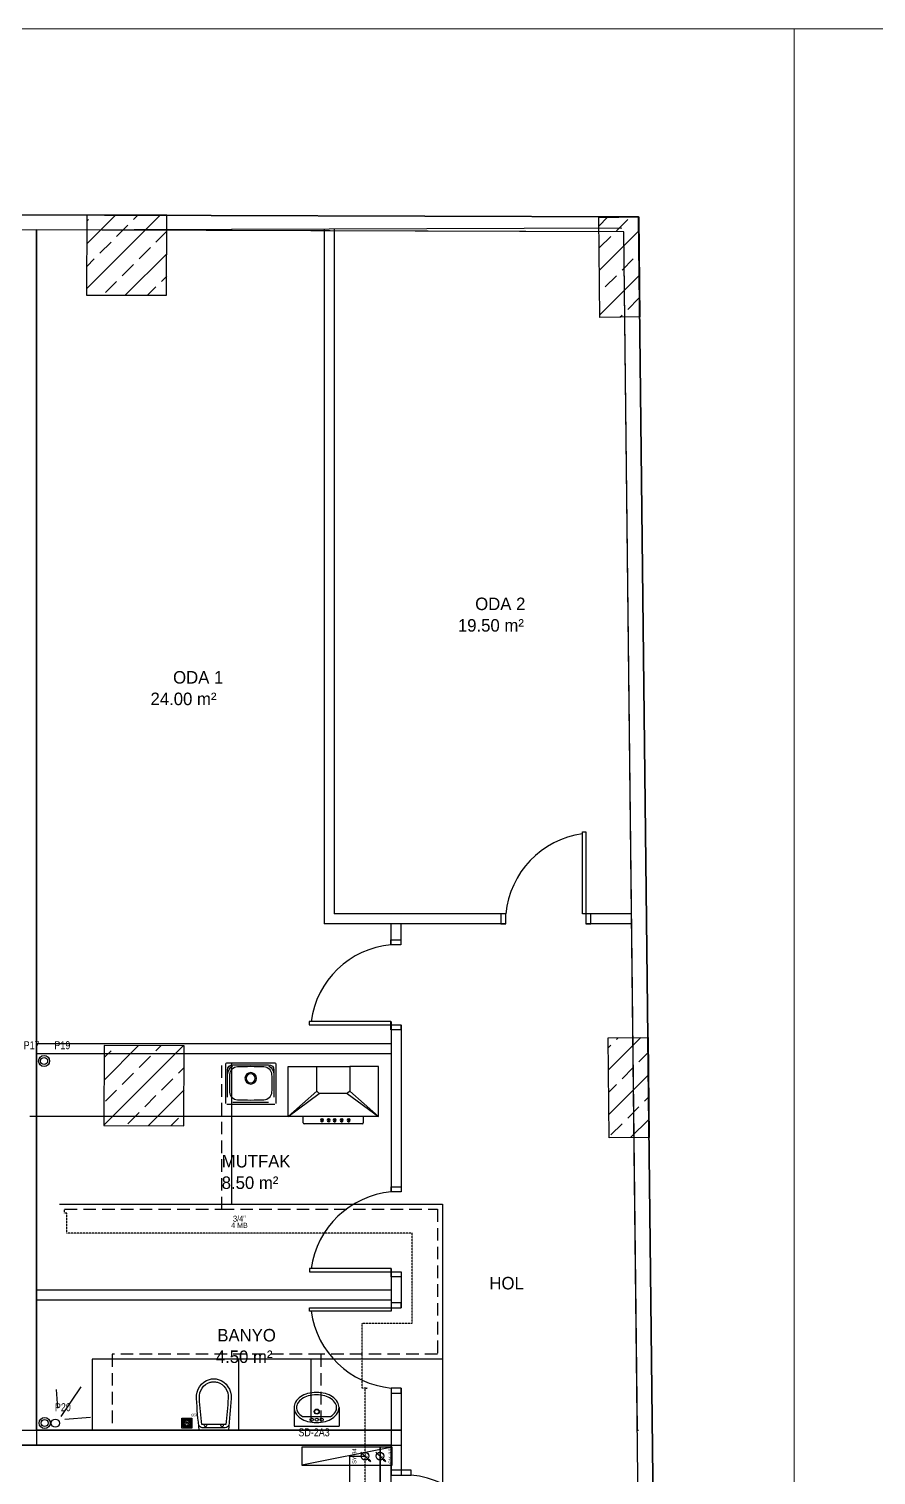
# Model space of a CAD drawing. Header units: centimetres. Extents: x 247996 to 315152, y -468471 to -440326.
# Drawn here: x 257936 to 258783, y -441772 to -440327 of the extents above; entities that cross this region are included whole.
import ezdxf
from ezdxf.enums import TextEntityAlignment as Align

# ---------------------------------------------------------------- set-up
doc = ezdxf.new("R2010")
doc.units = ezdxf.units.CM
doc.linetypes.add('0', pattern=[500, 500])
doc.linetypes.add('BASMA HATTI', pattern=[0.375, 0.25, -0.125])
for name, color, linetype, lineweight in [('SCOTT-ANTED', 144, 'Continuous', 0), ('SCOTT-MTY-SICAKSU-BORU', 1, 'BASMA HATTI', 30), ('SCOTT-MTY-SOGUKSU-BORU', 5, '0', 30), ('SCOTT-MTY-TEMIZSU-CAP', 101, 'Continuous', 30)]:
    doc.layers.add(name, color=color, linetype=linetype, lineweight=lineweight)
for name, color, linetype in [('SCOTT-MD-YUK-BIRIMI', 7, 'Continuous'), ('SCOTT-MKDU0', 50, 'Continuous'), ('SCOTT-MTY-PISSU-KOLON', 211, 'Continuous'), ('SCOTT-MTY-PISSU-KOLONNO', 211, 'Continuous'), ('SCOTT-MTY-SAYAC', 3, 'Continuous'), ('SCOTT-MTY-SIRKULASYON-BORU', 31, 'Continuous'), ('SCOTT-MTY-TEFRIS', 15, 'Continuous'), ('SCOTT-MTY-VANA', 1, 'Continuous')]:
    doc.layers.add(name, color=color, linetype=linetype)
doc.styles.add('CAP', font='wturkce.SHX', dxfattribs={"width": 0.65})
doc.styles.add('MtXpl_Comic_Sans_MS', font='comic.ttf')
doc.styles.add('ROTAS', font='arial.ttf')

# ---------------------------------------------------------------- blocks, each defined once
blk = doc.blocks.new('T-DOLAP')
blk.add_line((-45, -9), (45, 9))
blk.add_lwpolyline([(-45, -9), (45, -9), (45, 9), (-45, 9)], close=True)
blk = doc.blocks.new('MTY-SU SAYACI')
at = {"layer": 'SCOTT-MTY-VANA'}
blk.add_hatch(color=256, dxfattribs=at).paths.add_polyline_path([(9.800499987252621, 9.80049998725297), (5.637305480596993, 7.034048038274517), (7.034048038274705, 5.637305480596929)])
for p, q in [((-7.325626253097823, -7.325626253097951), (6.335676759435657, 6.335676759435851)), ((5.637305480596993, 7.034048038274517), (9.800499987252167, 9.800499987252673)), ((7.034048038274705, 5.637305480596929), (5.637305480596993, 7.034048038274517)), ((7.034048038274705, 5.637305480596929), (9.800499987252294, 9.800499987252485))]:
    blk.add_line(p, q, dxfattribs=at)
blk.add_circle((0, 0), 7.000000000005, dxfattribs=at)
blk.add_attdef('CAP', (-2.285634328742455, -1.152700095365943), '', height=2.5, rotation=45.0000000000007, dxfattribs=at)
blk = doc.blocks.new('T-KOLON-P')
for radius in [5.5, 3.5]:
    blk.add_circle((0, 0), radius)
blk = doc.blocks.new('SUZGEC1')
at = {"layer": 'SCOTT-MTY-TEFRIS'}
blk.add_lwpolyline([(-5.000002744604487, -5.000038456791707), (-5.000002744604487, 4.999961543208293), (4.999997255395513, 4.999961543208293), (4.999997255395513, -5.000038456791707)], close=True, dxfattribs=at)
for points in [[(-4.333342744604622, 3.861891543208323), (-1.987692744604416, 1.516241543208345, 0.0294838), (-2.152242744604379, 1.271911543208354), (-4.333342744604622, 2.478531543208284)], [(-2.477682744604451, 0.3332955432082159), (-4.333342744604622, 0.3332955432082159), (-4.333342744604622, 1.716651543208265), (-2.412872744604599, 0.6542115432083406, 0.0327746)], [(-3.861932744604516, 4.333301543208201), (-2.478572744604705, 4.333301543208201), (-1.27195274460432, 2.152201543208186, 0.0294838), (-1.516282744604311, 1.987651543208223)], [(-0.6542527446045341, 2.412831543208405, -0.0327746), (-0.3333367446044093, 2.477641543208257), (-0.3333367446044093, 4.333301543208201), (-1.716692744604686, 4.333301543208201)], [(0.3333312553954357, 2.477641543208257), (0.3333312553954357, 4.333301543208201), (1.716687255395712, 4.333301543208201), (0.6542472553955605, 2.412831543208405, 0.0327746)], [(1.271947255395347, 2.152201543208186), (2.478567255395731, 4.333301543208201), (3.861927255395543, 4.333301543208201), (1.516277255395337, 1.987651543208223, 0.0294838)], [(4.333337255395648, 3.861891543208323), (1.987687255395443, 1.516241543208345, -0.0294838), (2.152237255395406, 1.271911543208354), (4.333337255395648, 2.478531543208284)], [(4.333337255395648, 0.3332955432082159), (4.333337255395648, 1.716651543208265), (2.412867255395625, 0.6542115432083406, -0.0327746), (2.477677255395477, 0.3332955432082159)], [(-2.477682744604451, -0.3333724567916292), (-4.333342744604622, -0.3333724567916292), (-4.333342744604622, -1.716728456791678), (-2.412872744604599, -0.654288456791754, -0.0327746)], [(-4.333342744604622, -3.861968456791736), (-1.987692744604416, -1.516318456791758, -0.0294838), (-2.152242744604379, -1.271988456791767), (-4.333342744604622, -2.478608456791697)], [(-3.861932744604516, -4.333378456791614), (-2.478572744604705, -4.333378456791614), (-1.27195274460432, -2.152278456791599, -0.0294838), (-1.516282744604311, -1.987728456791636)], [(-0.3333367446044093, -4.333378456791614), (-1.716692744604686, -4.333378456791614), (-0.6542527446045341, -2.412908456791818, 0.0327746), (-0.3333367446044093, -2.477718456791671)], [(0.3333312553954357, -2.477718456791671), (0.3333312553954357, -4.333378456791614), (1.716687255395712, -4.333378456791614), (0.6542472553955605, -2.412908456791818, -0.0327746)], [(2.478567255395731, -4.333378456791614), (1.271947255395347, -2.152278456791599, 0.0294838), (1.516277255395337, -1.987728456791636), (3.861927255395543, -4.333378456791614)], [(4.333337255395648, -2.478608456791697), (4.333337255395648, -3.861968456791736), (1.987687255395443, -1.516318456791758, 0.0294838), (2.152237255395406, -1.271988456791767)], [(4.333337255395648, -0.3333724567916292), (4.333337255395648, -1.716728456791678), (2.412867255395625, -0.654288456791754, 0.0327746), (2.477677255395477, -0.3333724567916292)]]:
    blk.add_lwpolyline(points, format="xyb", close=True, dxfattribs=at)
blk.add_circle((-2.744604486792923e-06, -3.845679170666472e-05), 1.25, dxfattribs=at)
at = {"layer": 'SCOTT-MD-YUK-BIRIMI', "color": 6, "style": 'CAP'}
for tag, p in [('PS', (-2.08333607793782, -3.845679170666472e-05)), ('PSCP', (4.289156326741193, 6.720973062286969))]:
    blk.add_attdef(tag, p, '', height=2.5, dxfattribs=at)

msp = doc.modelspace()

# ---------------------------------------------------------------- linework, layer by layer
at = {"layer": 'SCOTT-ANTED'}
for p, q in [((276712.4208710402, -440326.5495222979), (248038.8380653623, -440326.5495222979)), ((258701.0192556123, -440326.5495222979), (258701.0192556123, -447826.5495222979))]:
    msp.add_line(p, q, dxfattribs=at)
at = {"layer": 'SCOTT-MKDU0', "color": 8, "ltscale": 0.03}
for p, q in [((258545.4101402684, -440514.3934016757), (256728.6017183721, -440508.1918853399)), ((256728.6017183721, -440508.1918853408), (258545.4101404563, -440514.3934016766)), ((258530.580376783, -440529.3428689705), (256743.6017183721, -440523.2431739101)), ((257993.9993001858, -440512.5448747052), (257993.7262287849, -440592.5444086583)), ((257993.7471107372, -440586.426791095), (258067.3785534382, -440512.7953483945)), ((257993.9009022782, -440541.3717189485), (258022.6300180582, -440512.642603169)), ((257993.9777980158, -440518.8441926062), (257995.7199394609, -440517.1020511611)), ((258073.9988341352, -440512.8179461451), (257993.9993001858, -440512.5448747052)), ((258023.7832398395, -440533.9400313877), (258035.0085599908, -440522.7147112366)), ((258040.6212200665, -440517.1020511611), (258045.0042954127, -440512.7189758148)), ((258073.7257627346, -440592.8174800685), (258073.9988341352, -440512.8179461451)), ((258505.5500165943, -440514.8856366331), (258545.5473933044, -440514.4275358103)), ((258506.6952686664, -440614.8790784048), (258505.5500165943, -440514.8856366331)), ((258505.6491098597, -440523.5375980258), (258514.4024607001, -440514.7842471859)), ((258523.3099865732, -440528.3273713131), (258534.5353067245, -440517.102051162)), ((258575.7123187559, -443160.1158535134), (258545.4101402684, -440514.3934016757)), ((258545.4101404563, -440514.3934016766), (258575.7123187559, -443160.1158535134)), ((258545.5473933044, -440514.4275358103), (258546.6926453759, -440614.4209775811)), ((257943.601718372, -440527.2880675707), (258528.6017183721, -440525.2912213335)), ((257943.601718372, -440527.2880675698), (257943.6017183721, -441742.1134883611)), ((257943.6017183721, -441727.1134883611), (257943.601718372, -440527.2880675707)), ((258530.580376783, -440529.3428689705), (257943.6017183721, -440527.3392687559)), ((257943.6017183721, -440527.3392687559), (257943.6017183723, -441727.1134883611)), ((257943.6017183721, -440527.3392687559), (257943.6017183723, -441742.1134883601)), ((258063.0718603688, -440539.5526914651), (258073.9446908781, -440528.6798609559)), ((258231.1017183721, -440526.3067115134), (258231.1017183721, -441220.9761537721)), ((258241.1017183721, -440526.2725773899), (258241.1017183723, -441210.9761537721)), ((258506.1575530946, -440567.9304353966), (258545.7072036585, -440528.3807848327)), ((258506.4720063463, -440545.1653515397), (258517.6973264976, -440533.9400313886)), ((258560.7043520072, -443159.5061630866), (258530.5803767829, -440529.3428689622)), ((258544.2987693039, -441727.1134883601), (258530.580376783, -440529.3428689705)), ((258006.9452596126, -440550.7780116143), (258018.1705797639, -440539.5526914632)), ((258032.3987684503, -440592.6764139876), (258073.8677951411, -440551.2073872963)), ((258046.2338801418, -440556.3906716917), (258057.4592002931, -440545.1653515406)), ((258545.7606268764, -440550.7780116161), (258545.9614253854, -440550.5772131074)), ((257993.8240064741, -440563.8992647527), (258001.3325995369, -440556.3906716898)), ((258029.3958999148, -440573.2286519183), (258040.6212200662, -440562.0033317672)), ((258528.9226466495, -440567.6159918428), (258540.1479668008, -440556.3906716917)), ((258012.5579196879, -440590.0666321449), (258023.7832398392, -440578.8413119938)), ((258068.6845204449, -440578.8413119938), (258073.7908993369, -440573.7349331014)), ((258506.6659963298, -440612.3232727664), (258546.2156468932, -440572.7736222034)), ((258512.0846664225, -440584.4539720694), (258523.3099865738, -440573.2286519183)), ((257993.7262287849, -440592.5444086583), (258073.7257627346, -440592.8174800685)), ((258054.7730458131, -440592.752786625), (258063.0718603692, -440584.4539720694)), ((258506.411774822, -440590.1268636694), (258506.4720063469, -440590.0666321449)), ((258534.5353067251, -440606.9046123715), (258545.7606268764, -440595.6792922204)), ((258546.6926453759, -440614.4209775811), (258506.6952686664, -440614.8790784048)), ((258526.7910025934, -440614.6489165032), (258528.9226466495, -440612.5172724471)), ((258412.7736572292, -441210.9761537721), (258241.1017183723, -441210.9761537721)), ((258538.3873080976, -441210.9761537721), (258489.4603135981, -441210.9761537721)), ((258412.7736572292, -441220.9761537721), (258231.1017183721, -441220.9761537721)), ((258412.7736572292, -441220.9761537731), (258231.1017183721, -441220.9761537721)), ((258297.9751050694, -441220.7478873262), (258297.9751050693, -441241.8271778615)), ((258307.9751050695, -441220.7478873262), (258307.9751050695, -441241.8271778615)), ((258538.5018408161, -441220.9761537721), (258492.7736572301, -441220.9761537721)), ((258538.5018408161, -441220.976153774), (258492.7736572301, -441220.976153774)), ((258298.2489556359, -441318.5138342304), (258298.248955636, -441340.9761537721)), ((258298.2489556359, -441321.8271778625), (258298.2489556359, -441488.908050427)), ((258308.248955636, -441321.8271778625), (258308.248955636, -441383.6211503118)), ((258298.2489556359, -441340.9761537721), (257943.6017183721, -441340.9761537721)), ((258011.3554574598, -441342.6074973269), (258011.0823860585, -441422.6070312847)), ((258011.0837259043, -441422.2145074297), (258090.4208531721, -441342.8773801623)), ((258011.2375174465, -441377.1594352823), (258045.672317791, -441342.7246349378)), ((258011.3144131833, -441354.63190894), (258018.1705797639, -441347.7757423593)), ((258091.3549914088, -441342.8805687612), (258011.3554574598, -441342.6074973269)), ((258063.0718603685, -441347.7757423611), (258068.0465951459, -441342.8010075836)), ((258091.0819200086, -441422.8801026873), (258091.3549914088, -441342.8805687612)), ((258514.9421680102, -441334.9265415881), (258554.939544719, -441334.4684407467)), ((258516.0874200814, -441434.9199833626), (258514.9421680102, -441334.9265415881)), ((258515.0553098125, -441344.8050989693), (258517.697326498, -441342.1630822837)), ((258515.3095313208, -441367.0015080663), (258547.7603736431, -441334.5506657444)), ((258523.3099865737, -441336.5504222082), (258525.0496307157, -441334.8107780663)), ((258554.939544719, -441334.4684407467), (258556.0847967921, -441434.4618825324)), ((258297.9758842368, -441350.9761537721), (257943.6017183721, -441350.9761537721)), ((258046.2338801416, -441364.6137225878), (258057.4592002929, -441353.3884024367)), ((258132.7868683263, -441400.396321791), (258132.7868683263, -441360.9710744366)), ((258133.7868683226, -441359.9710744403), (258181.7868681428, -441359.9710744403)), ((258139.9368682997, -441361.8210744325), (258175.6368681657, -441361.8210744325)), ((258182.78686814, -441360.9710744366), (258182.78686814, -441400.396321791)), ((258545.7606268766, -441359.0010625113), (258555.1134036108, -441349.6482857771)), ((258029.3958999146, -441381.4517028144), (258040.6212200659, -441370.2263826633)), ((258068.6845204444, -441387.0643628899), (258079.9098405957, -441375.8390427388)), ((258085.5225006714, -441370.2263826633), (258091.281306046, -441364.4675772887)), ((258134.6368683194, -441394.2463218112), (258134.6368683194, -441367.1210744146)), ((258180.9368681469, -441367.1210744146), (258180.9368681469, -441394.2463218112)), ((258195.3332911911, -441363.6760930184), (258223.8332911911, -441363.6760930184)), ((258195.3332911911, -441413.6760930184), (258195.3332911911, -441363.6760930184)), ((258285.3332911911, -441363.6760930184), (258256.8332911911, -441363.6760930184)), ((258285.3332911911, -441413.6760930184), (258285.3332911911, -441363.6760930184)), ((258515.8179745548, -441411.3943454379), (258555.3676251191, -441371.8446948731)), ((258528.9226466496, -441375.8390427379), (258540.1479668009, -441364.6137225868)), ((258012.5579196876, -441398.289683041), (258023.783239839, -441387.0643628899)), ((258055.4410681771, -441422.7584457619), (258091.2044103094, -441386.9951036301)), ((258223.8332911911, -441388.1760930184), (258195.3332911911, -441413.6760930184)), ((258195.3332911911, -441413.6760930184), (258226.3332911911, -441390.6760930184)), ((258254.3332911911, -441390.6760930184), (258285.3332911911, -441413.6760930184)), ((258285.3332911911, -441413.6760930184), (258256.8332911911, -441388.1760930184)), ((258308.2489556359, -441383.6211503109), (258308.2489556359, -441488.908050427)), ((258515.5637530474, -441389.1979363401), (258523.3099865739, -441381.4517028134)), ((258051.8465402175, -441403.9023431165), (258063.0718603688, -441392.6770229655)), ((258181.7868681428, -441401.3963217855), (258133.7868683226, -441401.3963217855)), ((258175.6368681657, -441399.5463217924), (258139.9368682997, -441399.5463217924)), ((258534.535306725, -441415.1276632676), (258545.7606268763, -441403.9023431165)), ((258551.373286952, -441398.289683041), (258555.6218468455, -441394.0411231469)), ((258224.3572729676, -441413.6633070342), (257937.0929453677, -441413.6633070333)), ((258224.3572729676, -441413.6633070342), (257937.0929453677, -441413.6633070333)), ((258035.0085599905, -441420.7403233431), (258046.2338801418, -441409.5150031921)), ((258077.8153455401, -441422.8348183993), (258085.5225006717, -441415.1276632676)), ((258285.3332911911, -441413.6760930184), (258195.3332911911, -441413.6760930184)), ((258210.3152035333, -441419.9756987987), (258210.3152035333, -441413.6760930184)), ((258228.7786139023, -441415.7268113054), (258228.7786139023, -441418.2992528051)), ((258228.7786139023, -441415.7268113054), (258229.3960139023, -441415.7268113054)), ((258228.7786139023, -441418.2992528051), (258228.7786139023, -441418.8137413057)), ((258229.3960139023, -441418.8137413057), (258228.7786139023, -441418.8137413057)), ((258229.3960139023, -441415.7268113054), (258229.3960139023, -441418.2992553057)), ((258229.3960139023, -441418.2992553057), (258229.3960139023, -441418.8137413057)), ((258235.3622241928, -441415.7268113054), (258235.3622241928, -441418.2992528051)), ((258235.3622241928, -441415.7268113054), (258235.9796241928, -441415.7268113054)), ((258235.3622241928, -441418.2992528051), (258235.3622241928, -441418.8137413057)), ((258235.9796241928, -441418.8137413057), (258235.3622241928, -441418.8137413057)), ((258235.9796241928, -441415.7268113054), (258235.9796241928, -441418.2992553057)), ((258235.9796241928, -441418.2992553057), (258235.9796241928, -441418.8137413057)), ((258241.512917938, -441415.7268113054), (258241.512917938, -441418.2992528051)), ((258241.512917938, -441415.7268113054), (258242.130317938, -441415.7268113054)), ((258241.512917938, -441418.2992528051), (258241.512917938, -441418.8137413057)), ((258241.512917938, -441418.8137413057), (258242.130317938, -441418.8137413057)), ((258242.130317938, -441415.7268113054), (258242.130317938, -441418.2992553057)), ((258242.130317938, -441418.2992553057), (258242.130317938, -441418.8137413057)), ((258248.5071706675, -441415.7268113054), (258248.5071706675, -441418.2992528051)), ((258248.5071706675, -441415.7268113054), (258249.1245706675, -441415.7268113054)), ((258248.5071706675, -441418.2992528051), (258248.5071706675, -441418.8024413053)), ((258248.5071706675, -441418.8137413057), (258249.1245706675, -441418.8137413057)), ((258249.1245706675, -441415.7268113054), (258249.1245706675, -441418.2992553057)), ((258249.1245706675, -441418.2992553057), (258249.1245706675, -441418.8137413057)), ((258255.5014233968, -441415.7268113054), (258255.5014233968, -441418.2992528051)), ((258255.5014233968, -441415.7268113054), (258256.1188233968, -441415.7268113054)), ((258255.5014233968, -441418.2992528051), (258255.5014233968, -441418.8024413053)), ((258255.5014233968, -441418.8137413057), (258256.1188233968, -441418.8137413057)), ((258256.1188233968, -441415.7268113054), (258256.1188233968, -441418.2992553057)), ((258256.1188233968, -441418.2992553057), (258256.1188233968, -441418.8137413057)), ((258270.3152035336, -441413.6760930184), (258270.3152035336, -441419.9756987987)), ((258298.2489214221, -441413.6633070342), (258297.9758842368, -441413.6633070342)), ((258298.2489214221, -441413.6633070342), (258297.9758842368, -441413.6633070342)), ((258537.4381529842, -441434.6754476138), (258555.8760683541, -441416.2375322439)), ((258011.0823860585, -441422.6070312847), (258091.0819200086, -441422.8801026873)), ((258269.3152035336, -441420.9756987987), (258211.3152035333, -441420.9756987987)), ((258556.0847967921, -441434.4618825324), (258516.0874200814, -441434.9199833626)), ((258517.697326498, -441431.9656434942), (258528.9226466494, -441420.7403233431)), ((258298.2489556358, -441565.5947067959), (258298.2489556358, -441608.2341889514)), ((258308.2489556358, -441568.908050428), (258308.2489556358, -441604.9208453193)), ((258298.2489556358, -441587.1134883601), (257943.6017183721, -441587.1134883611)), ((258298.2489556358, -441597.1134883601), (257943.6017183721, -441597.1134883611)), ((257964.9959696796, -441704.9433819873), (257963.578548341, -441686.5663341124)), ((257968.2438633334, -441713.3632343484), (257988.4499561204, -441683.7854829317)), ((258298.2489556356, -441689.9208453203), (258298.2489556356, -441771.9327954918)), ((258308.2489556356, -441684.9208453203), (258308.2489556356, -441771.9327954918)), ((258201.0370734907, -441704.4190339444), (258201.0370734907, -441723.0701957883)), ((258246.0641154074, -441704.4190339444), (258246.0641154074, -441723.0701957883)), ((257972.1376551638, -441716.1494263502), (257997.5075548565, -441714.1926464893)), ((258201.0370734907, -441723.0701957883), (258246.0641154074, -441723.0701957883)), ((258209.4993233901, -441713.4427060269), (258237.601865508, -441713.4427060269)), ((257464.6655470572, -441727.1134883611), (258308.2489556356, -441727.1134883592)), ((258308.2489556356, -441727.1134883611), (257943.6017183721, -441727.1134883611)), ((257943.6017183723, -441727.1134883611), (258308.2489556356, -441727.1134883601)), ((258544.298769304, -441727.1134883592), (258545.2150310521, -441727.1134883601)), ((258298.2489556356, -441742.1134883601), (256743.8109617573, -441742.1134883629)), ((257464.6655470572, -441742.113488362), (258308.2489556356, -441742.1134883601)), ((258298.2489556356, -441892.1134883639), (258298.2489556356, -441742.1134883601))]:
    msp.add_line(p, q, dxfattribs=at)
for points in [[(258492.7736572311, -441210.9761394829), (258489.460313599, -441210.9761394829), (258489.460313599, -441129.1087210512), (258492.7736572311, -441129.1087210512)], [(258297.9751050691, -441321.8271778625), (258297.9751050691, -441318.5138342304), (258216.1076866376, -441318.5138342304), (258216.1076866376, -441321.8271778625)], [(258298.2489457998, -441568.908050428), (258298.2489457998, -441565.5947067959), (258216.3815273684, -441565.5947067959), (258216.3815273684, -441568.908050428)], [(258298.2489458004, -441604.9208453193), (258298.2489458004, -441608.2341889514), (258216.381527369, -441608.2341889514), (258216.381527369, -441604.9208453193)]]:
    msp.add_lwpolyline(points, close=True, dxfattribs=at)
for points in [[(258407.7736572301, -441220.9761394819), (258412.7736572301, -441220.9761394819), (258412.7736572301, -441210.9761394829), (258407.7736572301, -441210.9761394829), (258407.7736572301, -441220.9761394819)], [(258492.7736572311, -441220.9761394819), (258497.773657232, -441220.9761394819), (258497.773657232, -441210.9761394829), (258492.7736572311, -441210.9761394829), (258492.7736572311, -441220.9761394819)], [(258307.9751050684, -441236.8271778615), (258307.9751050684, -441241.8271778615), (258297.9751050691, -441241.8271778615), (258297.9751050691, -441236.8271778615), (258307.9751050684, -441236.8271778615)], [(258307.9751050684, -441321.8271778625), (258307.9751050684, -441326.8271778634), (258297.9751050691, -441326.8271778634), (258297.9751050691, -441321.8271778625), (258307.9751050684, -441321.8271778625)], [(258308.2489457991, -441483.908050427), (258308.2489457991, -441488.908050427), (258298.2489457998, -441488.908050427), (258298.2489457998, -441483.908050427), (258308.2489457991, -441483.908050427)], [(258308.2489457991, -441568.908050428), (258308.2489457991, -441573.9080504289), (258298.2489457998, -441573.9080504289), (258298.2489457998, -441568.908050428), (258308.2489457991, -441568.908050428)], [(258308.2489457997, -441604.9208453193), (258308.2489457997, -441599.9208453184), (258298.2489458004, -441599.9208453184), (258298.2489458004, -441604.9208453193), (258308.2489457997, -441604.9208453193)], [(258308.2489457997, -441689.9208453203), (258308.2489457997, -441684.9208453203), (258298.2489458004, -441684.9208453203), (258298.2489458004, -441689.9208453203), (258308.2489457997, -441689.9208453203)], [(258298.2489256621, -441766.9327954918), (258298.2489256621, -441771.9327954918), (258318.2489256602, -441771.9327954918), (258318.2489256602, -441766.9327954918), (258298.2489256621, -441766.9327954918)], [(258298.2489256621, -441766.9327954918), (258298.2489256621, -441771.9327954918), (258318.2489256602, -441771.9327954918), (258318.2489256602, -441766.9327954918), (258298.2489256621, -441766.9327954918)], [(258298.2489256621, -441766.9327954872), (258298.2489256621, -441771.9327954872), (258318.2489256602, -441771.9327954872), (258318.2489256602, -441766.9327954872), (258298.2489256621, -441766.9327954872)]]:
    msp.add_lwpolyline(points, dxfattribs=at)
for points in [[(258106.2895011956, -441727.1134935271, -0.0166397953788814), (258103.6750582723, -441695.2811135983, -0.351622417503786), (258116.4589216851, -441676.364159026, -0.0687135425151185), (258120.8815011953, -441675.7534935277, -0.0687135425151185), (258125.3040807057, -441676.364159026, -0.3516224175037854), (258138.0879441185, -441695.2811135983, -0.0166397953788815), (258135.4735011951, -441727.1134935271)], [(258108.8623452344, -441721.5468233505, -0.01686624152449), (258106.5492222084, -441695.0911462296, -0.3517781120717181), (258117.2750154425, -441679.1264143007, -0.0680219017004298), (258120.8815011953, -441678.6334935276, -0.0680219017004339), (258124.4879869483, -441679.1264143007, -0.3517781120717032), (258135.2137801824, -441695.0911462296, -0.0168662415244894), (258132.9006571562, -441721.5468233505)]]:
    msp.add_lwpolyline(points, format="xyb", close=True, dxfattribs=at)
msp.add_lwpolyline([(258135.7521042087, -441721.6664389007, -0.3891909189666574), (258132.4045743751, -441724.7372261545), (258120.8815011953, -441724.7372261545), (258109.3584280157, -441724.7372261545, -0.3891909189666574), (258106.010898182, -441721.6664389007, -0.3891909189666574)], format="xyb", dxfattribs=at)
for centre, radius in [((258223.7988634753, -441708.5304149388), 2.521743089106593), ((258223.7988634753, -441708.5304149388), 2.122571848795639), ((257962.4912120175, -441720.061797913, 51.00167135262379), 4.136421162472736), ((258218.7015143146, -441716.4726029325), 1.560875067280756), ((258223.7443386939, -441716.4726029325), 1.560875067280756), ((258228.6670936894, -441716.4726029325), 1.560875067280756)]:
    msp.add_circle(centre, radius, dxfattribs=at)
for centre, radius, start, end in [((258501.3391122803, -441219.2047185151), 88.94689056450467, 97.67474372806558, 174.6919117767881), ((258306.2036841015, -441330.3926329117), 88.94689056450466, 95.30808822155153, 172.3252562738097), ((258211.3152021333, -441419.975694998), 1.000000000003637, 180, 270), ((258229.0605064023, -441417.2875753053), 1.543466500005614, 100.5753829960406, 259.4620530138833), ((258229.0605064023, -441417.2875753053), 1.543466500005614, 282.6235029990561, 77.37668600460954), ((258235.6441166928, -441417.2875753053), 1.543466500005614, 100.5753829960406, 259.4620530138833), ((258235.6441166928, -441417.2875753053), 1.543466500005614, 282.6235029990561, 77.37668600460954), ((258241.794810438, -441417.2875753053), 1.543466500005614, 100.5753829960406, 259.4620530138833), ((258241.794810438, -441417.2875753053), 1.543466500005614, 282.6235029990561, 77.37668600460954), ((258248.7890631675, -441417.2875753053), 1.543466500005614, 100.5753829960406, 259.4620530138833), ((258248.7890631675, -441417.2875753053), 1.543466500005614, 282.6235029990561, 77.37668600460954), ((258255.7833158968, -441417.2875753053), 1.543466500005614, 100.5753829960406, 259.4620530138833), ((258255.7833158968, -441417.2875753053), 1.543466500005614, 282.6235029990561, 77.37668600460954), ((258269.3152021336, -441419.975694998), 1.000000000003637, 270, 0), ((258306.4775248323, -441577.4735054772), 88.94689056450466, 95.30808822155153, 172.3252562738097), ((258306.4775248329, -441596.3553902701), 88.94689056450466, 187.6747437261903, 264.6919117784485), ((258217.2029239257, -441708.0274147026), 17.1907775141027, 123.8346551785508, 148.2865889961426), ((258221.0381553621, -441713.7489258496), 24.07878811043083, 105.5175679520261, 123.8346551785508), ((258221.038155362, -441713.7489258496), 21.68376066844311, 105.5175679520261, 123.8346551785508), ((258223.550594449, -441722.7977135385), 33.46989607563523, 90, 105.5175679520261), ((258223.5505944492, -441722.7977135385), 31.07486863371163, 90, 105.5175679520261), ((258223.550594449, -441722.7977135385), 33.46989607516852, 74.48243204797387, 90), ((258223.5505944489, -441722.7977135385), 31.07486863371106, 74.48243204797387, 90), ((258226.0630335361, -441713.7489258496), 21.68376066844321, 56.16534482144919, 74.48243204797387), ((258226.0630335359, -441713.7489258496), 24.07878811079343, 56.16534482144919, 74.48243204797387), ((258229.8982649723, -441708.0274147017), 17.19077751389459, 31.71341100385745, 56.16534482144919), ((258211.3635152378, -441704.4190339435), 10.32644174700356, 148.2865889961426, 180), ((258211.3635152375, -441704.4190339435), 10.32644174684538, 180, 211.7134110038574), ((258211.3635152376, -441704.4190339444), 7.931414304956925, 148.2865889961426, 180), ((258211.3635152376, -441704.4190339444), 7.93141430495088, 180, 211.7134110038574), ((258217.2029239262, -441708.0274147026), 14.79575007256872, 123.8346551785508, 148.2865889961426), ((258217.2029239261, -441700.8106531853), 14.79575007255567, 211.7134110038574, 238.6232611031064), ((258229.8982649719, -441700.8106531862), 14.79575007238617, 301.3767388968936, 328.2865889961425), ((258229.8982649719, -441708.0274147017), 14.79575007236598, 31.71341100385745, 56.16534482144919), ((258235.7376736604, -441704.4190339444), 7.93141430501817, 0, 31.71341100385745), ((258235.7376736604, -441704.4190339435), 7.931414305016679, 328.2865889961425, 0), ((258235.7376736603, -441704.4190339444), 10.32644174706905, 0, 31.71341100385745), ((258235.7376736604, -441704.4190339435), 10.32644174684508, 328.2865889961425, 0), ((258112.5771455924, -441721.5468233505), 1.78254998000073, 180, 0), ((258129.1858567983, -441721.5468233505), 1.78254998000073, 180, 0), ((258217.202923926, -441700.8106531862), 17.19077751411414, 211.7134110038574, 236.1653448214492), ((258221.0381553621, -441695.0891420383), 24.07878811042809, 236.1653448214492, 254.4824320479738), ((258223.550594449, -441686.0403543495), 33.46989607516716, 254.4824320479738, 270), ((258223.550594449, -441686.0403543485), 33.46989607610419, 270, 285.5175679520261), ((258226.063033536, -441695.0891420383), 24.07878811043111, 285.5175679520261, 303.8346551785509), ((258229.8982649721, -441700.8106531862), 17.19077751411276, 303.8346551785509, 328.2865889961425), ((258310.586222202, -441859.1830119666), 87.58605653840645, 0.3686641387615686, 84.98090675950499)]:
    msp.add_arc(centre, radius, start, end, dxfattribs=at)
at = {"layer": 'SCOTT-MKDU0', "color": 8, "ltscale": 0.03, "extrusion": (0, 0, -1)}
for centre, major_axis, ratio, start_param, end_param in [((258133.7868683226, -441360.9710744366), (0.7071067796262052, 0.7071067796262053), 0.9999999985925488, 3.926990817690967, 5.497787142263504), ((258139.9368683034, -441367.1210744165), (-3.747665928851347, 3.747665928851347), 0.9999999997294332, 5.497787144174019, 7.068583470075327), ((258181.7868681428, -441360.9710744366), (0.7071067786309868, 0.7071067786309869), 0.9999999998940517, -0.7853981628683459, 0.7853981634504223), ((258144.7831953046, -441371.6402152654), (-7.1417784792915, 7.141778479291499), 0.9999999999239704, 5.524757277165079, 6.541186627005409), ((258469.0368778696, -441380.3963218618), (-234.9362347630622, 234.9362347630622), 0.9999999999985971, 5.470817016714043, 5.524757270851631), ((258144.9047888861, -441371.6523180518), (-5.656854233052608, 5.656854233052608), 0.9999999999948128, 5.524757272484356, 7.028844161796245), ((258157.7868682313, -441695.6463252947), (332.2500037905208, 0.0002031484316386445), 0.999999998718692, 4.672650284428611, 4.752128899205652), ((258157.7868682332, -441375.3963218823), (-4.065863976826769, 4.065863976826767), 0.9999999999258984, 3.926990817024291, 10.21017612420388), ((258157.7868682332, -441375.3963218823), (-3.181980503791133, 3.181980503791133), 0.9999999998079991, 3.926990817083241, 10.21017612426283), ((258170.6689475793, -441371.6523180518), (-5.656854233643968, 5.656854233643968), 0.9999999999774972, 0.8251374721292478, 2.329224361361889), ((257846.5368585949, -441380.3963218618), (234.9362348196418, 234.9362348196418), 0.9999999999985993, 0.7584280363279606, 0.8123682904655319), ((258144.9047888861, -441389.1403256718), (5.65685423305261, 5.656854233052611), 0.9999999999948126, 2.395933798973127, 3.900020688285022), ((258170.6689475793, -441389.1403256718), (5.656854233643968, 5.656854233643969), 0.9999999999774972, 0.8123682922279034, 2.316455181460542), ((258157.7868682313, -441065.1463184308), (332.2500037905208, 0.0002031484316386445), 0.999999998718692, 1.531057630838818, 1.610536245615858)]:
    msp.add_ellipse(centre, major_axis=major_axis, ratio=ratio, start_param=start_param, end_param=end_param, dxfattribs=at)
at = {"layer": 'SCOTT-MKDU0', "color": 8, "ltscale": 0.03, "extrusion": (0, 0, -0.9999999999999998)}
for centre, major_axis, ratio, start_param, end_param in [((258175.636868163, -441367.1210744165), (3.747665928909554, 3.747665928909556), 0.99999999969837, -0.7853981629112741, 0.7853981630210995), ((258170.7905412847, -441371.6402152943), (7.141778463554873, 7.141778463554873), 0.9999999999499712, -0.2580013319740226, 0.7584280268044217)]:
    msp.add_ellipse(centre, major_axis=major_axis, ratio=ratio, start_param=start_param, end_param=end_param, dxfattribs=at)
at = {"layer": 'SCOTT-MKDU0', "color": 8, "ltscale": 0.03, "invisible_edges": 1}
for points in [[(258256.8332911911, -441388.1760930184), (258223.8332911911, -441388.1760930184), (258223.8332911911, -441363.6760930184), (258256.8332911911, -441363.6760930184)], [(258223.8332911911, -441388.1760930184), (258256.8332911911, -441388.1760930184), (258254.3332911911, -441390.6760930184), (258226.3332911911, -441390.6760930184)]]:
    msp.add_3dface(points, dxfattribs=at)
at = {"layer": 'SCOTT-MTY-SICAKSU-BORU', "ltscale": 50}
for p, q in [((257971.823159181, -441506.2859294208), (258128.7689124959, -441506.2859294208)), ((258128.7689124959, -441506.2859294208), (258344.4577521286, -441506.2859294208)), ((258344.4577521286, -441506.2859294208), (258344.4577521286, -441651.2450947523)), ((258344.4577521286, -441651.2450947523), (258227.8845352578, -441651.2450947523))]:
    msp.add_line(p, q, dxfattribs=at)
for points in [[(258128.7689124959, -441506.2859294208), (258128.7689124959, -441360.9710744403)], [(258019.2861843575, -441651.2450947523), (258019.2861843575, -441727.1134883611)], [(258227.8845352578, -441651.2450947523), (258019.2861843575, -441651.2450947523)], [(258227.8845352578, -441651.2450947523), (258227.8845352578, -441718.5102504246)]]:
    msp.add_lwpolyline(points, dxfattribs=at)
at = {"layer": 'SCOTT-MTY-SICAKSU-BORU'}
for points in [[(258272, -441744), (258272, -441685), (258274, -441685), (258269, -441685), (258269, -441620), (258319, -441620), (258319, -441530), (257974, -441530), (257974, -441510), (257971.823159181, -441510), (257971.823159181, -441506.2859294208)], [(258272, -441762), (258272, -441744)], [(258173, -441860), (258272, -441860), (258272, -441762)]]:
    msp.add_lwpolyline(points, dxfattribs=at)
at = {"layer": 'SCOTT-MTY-SIRKULASYON-BORU'}
for points in [[(258188, -441850), (258257, -441850), (258257, -441762)], [(258257, -441762), (258257, -441753), (258272, -441753)]]:
    msp.add_lwpolyline(points, dxfattribs=at)
at = {"layer": 'SCOTT-MTY-SOGUKSU-BORU', "ltscale": 50}
for p, q in [((257966.823159181, -441501.2859294208), (258138.7689124959, -441501.2859294208)), ((258138.7689124959, -441501.2859294208), (258349.4577521286, -441501.2859294208)), ((258349.4577521286, -441501.2859294208), (258349.4577521286, -441656.2450947523)), ((258349.4577521286, -441656.2450947523), (258217.8845352578, -441656.2450947523))]:
    msp.add_line(p, q, dxfattribs=at)
for points in [[(258138.7689124959, -441501.2859294208), (258138.7689124959, -441360.9710744403)], [(257999.2862243575, -441656.2450947523), (257999.2862243575, -441727.1134883611)], [(258217.8845352578, -441656.2450947523), (258145.5550634174, -441656.2450947523), (257999.2862243575, -441656.2450947523)], [(258145.5550634174, -441656.2450947523), (258145.5550634174, -441726.9830643616)], [(258217.8845352578, -441656.2450947523), (258217.8845352578, -441718.5102504246)], [(258349.4577521286, -441656.2450947523), (258349.4577521286, -441800.2020531012), (258253.433068696, -441800.2020531012)]]:
    msp.add_lwpolyline(points, dxfattribs=at)
at = {"layer": 'SCOTT-MTY-SOGUKSU-BORU'}
for points in [[(258287, -441762), (258287, -441744)], [(258287, -441744), (258287, -441800.2020531012)], [(258158, -441870), (258287, -441870), (258287, -441762)]]:
    msp.add_lwpolyline(points, dxfattribs=at)

# ---------------------------------------------------------------- block references
at = {"layer": 'SCOTT-MTY-PISSU-KOLON'}
for p in [(257951.3, -441358.1), (257951.8, -441719.9)]:
    msp.add_blockref('T-KOLON-P', p, dxfattribs=at)
at = {"layer": 'SCOTT-MTY-SAYAC', "rotation": 180}
msp.add_blockref('T-DOLAP', (258254, -441753), dxfattribs=at)
at = {"layer": 'SCOTT-MTY-SAYAC'}
ref = msp.add_blockref('MTY-SU SAYACI', (258272, -441753), dxfattribs=dict(at, xscale=0.55, yscale=0.55, rotation=270))
ref.add_attrib('CAP', 'DN20', (258271.3660149476, -441751.7429011192), dxfattribs={"height": 1.375, "rotation": 315.0000000000007})
ref = msp.add_blockref('MTY-SU SAYACI', (258287, -441753), dxfattribs=dict(at, xscale=0.55, yscale=0.55, rotation=270))
ref.add_attrib('CAP', 'DN20', (258286.3660149476, -441751.7429011192), dxfattribs={"height": 1.375, "rotation": 315.0000000000007})
at = {"layer": 'SCOTT-MTY-VANA'}
ref = msp.add_blockref('SUZGEC1', (258094.039336749, -441719.9132176428), dxfattribs=at)
ref.add_attrib('PS', '2 SB', (258089.6940959092, -441719.9132560996), dxfattribs={"layer": 'SCOTT-MD-YUK-BIRIMI', "color": 6, "height": 2.5, "style": 'CAP'})
ref.add_attrib('PSCP', '%%C50', (258098.3284930757, -441713.1922445805), dxfattribs={"layer": 'SCOTT-MD-YUK-BIRIMI', "color": 6, "height": 2.5, "style": 'CAP'})

# ---------------------------------------------------------------- texts
at = {"layer": 'SCOTT-MKDU0', "color": 8, "ltscale": 0.03, "style": 'MtXpl_Comic_Sans_MS'}
for s, p in [('ODA 2', (258382.1308875181, -440907.4123601381)), ('19.50 m²', (258364.8440133639, -440928.9307408322)), ('ODA 1', (258080.2082573318, -440980.8604642747)), ('24.00 m²', (258057.6016944091, -441002.3873023445)), ('MUTFAK', (258128.8197385098, -441464.4829160933)), ('8.50 m²', (258128.7689942608, -441485.9674672892)), ('HOL', (258396.3395975199, -441586.3700730659)), ('BANYO', (258124.378189924, -441638.3909186654)), ('4.50 m²', (258122.8812345788, -441659.9177567352))]:
    msp.add_text(s, height=12.50000000000001, dxfattribs=at).set_placement(p)
at = {"layer": 'SCOTT-MTY-PISSU-KOLONNO', "style": 'ROTAS', "width": 0.8}
for s, p in [('P17', (257938.82, -441342.3)), ('P19', (257969.52, -441342.3)), ('P20', (257970.02, -441704.1))]:
    msp.add_text(s, height=8, dxfattribs=at).set_placement(p, align=Align.MIDDLE_CENTER)
at = {"layer": 'SCOTT-MTY-SAYAC', "style": 'ROTAS', "width": 0.8}
msp.add_text('SD-2A3', height=8, dxfattribs=at).set_placement((258221.06, -441729.2), align=Align.MIDDLE_CENTER)
at = {"layer": 'SCOTT-MTY-TEMIZSU-CAP', "style": 'ROTAS', "width": 0.8}
for s, height, p in [('4 MB', 5.1, (258146.5, -441522.3)), ('3/4"', 6, (258146.5, -441515.7))]:
    msp.add_text(s, height=height, dxfattribs=at).set_placement(p, align=Align.MIDDLE_CENTER)
at = {"layer": 'SCOTT-MTY-VANA', "style": 'ROTAS', "width": 0.8}
for s, p in [('SY-34', (258261.35, -441753)), ('SY-33', (258297.65, -441753))]:
    msp.add_text(s, height=4, rotation=90, dxfattribs=at).set_placement(p, align=Align.MIDDLE_CENTER)

doc.saveas('drawing.dxf')
